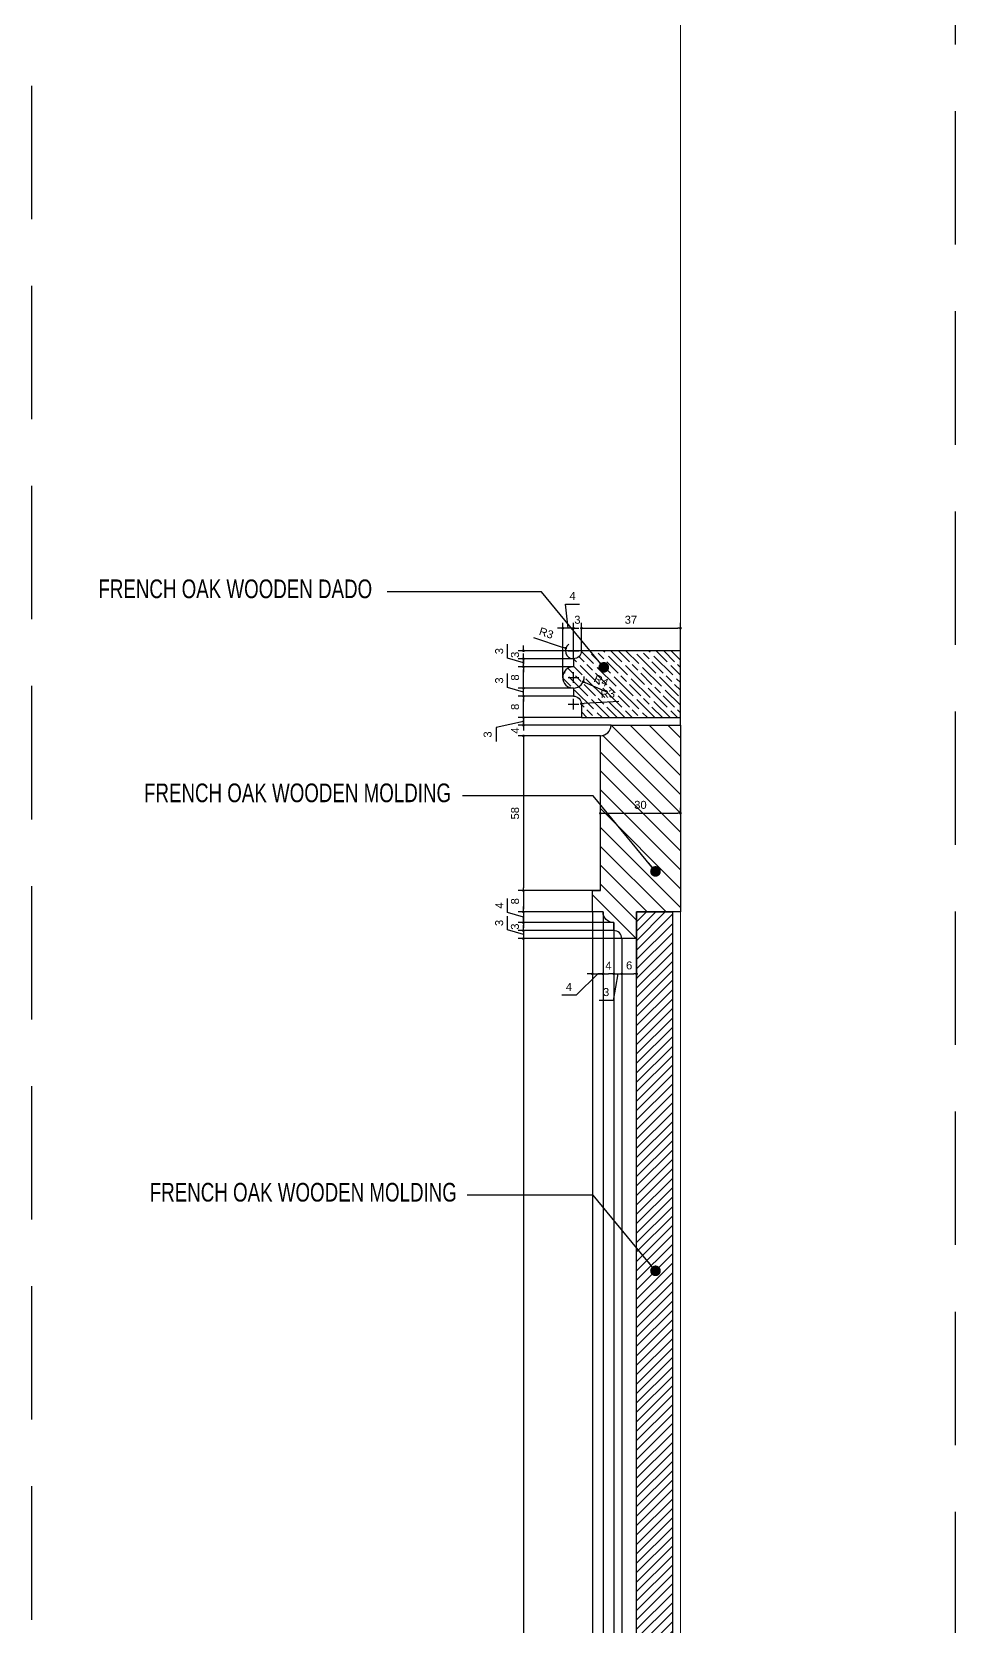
# Model space of a CAD drawing. Header units: inches. Extents: x 274057 to 444617, y 490067 to 635630.
# Drawn here: x 375599 to 375944, y 492629 to 493227 of the extents above; entities that cross this region are included whole.
import ezdxf

# ---------------------------------------------------------------- set-up
doc = ezdxf.new("R2010")
doc.units = ezdxf.units.IN
doc.header["$MEASUREMENT"] = 0
doc.linetypes.add('HIDDEN', pattern=[0.375, 0.25, -0.125])
for name, color, linetype in [('CQ spot detail elevation', 1, 'Continuous'), ('CQ SPOT DETAILS', 40, 'Continuous'), ('CQ text label', 3, 'Continuous'), ('CQ Wood Section', 60, 'Continuous'), ('Layer7', 8, 'Continuous')]:
    doc.layers.add(name, color=color, linetype=linetype)
doc.layers.add('CQ wooh hatch', color=8, linetype='HIDDEN', lineweight=18)
doc.layers.add('Glass', color=4, linetype='Continuous', lineweight=0)
doc.styles.add('DIM 50', font='romans.shx', dxfattribs={"width": 0.75, "height": 100})
doc.styles.get("Standard").update_dxf_attribs({"font": 'arial.ttf'})
doc.dimstyles.new('CQ 2', dxfattribs={"dimscale": 0.02, "dimtxt": 150, "dimasz": 50, "dimexe": 100, "dimexo": 0, "dimgap": 80, "dimtad": 1, "dimdec": 0, "dimzin": 0, "dimdsep": 46, "dimtxsty": 'Standard', "dimblk": 'DOT', "dimcen": 100, "dimclrd": 1, "dimclre": 1, "dimclrt": 3, "dimadec": 0, "dimazin": 0, "dimtfac": 1, "dimtdec": 0, "dimtofl": 0, "dimtmove": 0, "dimatfit": 3, "dimfxl": 1, "dimtolj": 1, "dimtzin": 0, "dimlwd": -1, "dimarcsym": 0})
doc.dimstyles.get("Standard").update_dxf_attribs({"dimtxt": 0.18, "dimasz": 0.18, "dimexe": 0.18, "dimexo": 0.0625, "dimgap": 0.09, "dimtad": 0, "dimtih": 1, "dimtoh": 1, "dimdec": 4, "dimzin": 0, "dimdsep": 46, "dimtxsty": 'Standard', "dimcen": 0.09, "dimadec": 0, "dimazin": 0, "dimtfac": 1, "dimtdec": 4, "dimtofl": 0, "dimtmove": 0, "dimatfit": 3, "dimfxl": 1, "dimtolj": 1, "dimtzin": 0, "dimarcsym": 0})

# ---------------------------------------------------------------- blocks, each defined once
blk = doc.blocks.new('_Dot')
at = {"color": 0, "linetype": 'ByBlock', "lineweight": -2}
blk.add_line((-0.5, 0), (-1, 0), dxfattribs=at)
at = {"color": 0, "linetype": 'ByBlock', "const_width": 0.5}
blk.add_lwpolyline([(-0.25, 0, 1), (0.25, 0, 1)], format="xyb", close=True, dxfattribs=at)
blk = doc.blocks.new('*D1962')
at = {"layer": 'CQ SPOT DETAILS', "color": 1, "lineweight": -2, "transparency": 16777216}
for p, q in [((375801.42, 492977.62), (375780.68, 492977.62)), ((375804.42, 492969.62), (375780.68, 492969.62))]:
    blk.add_line(p, q, dxfattribs=at)
at = {"layer": 'CQ SPOT DETAILS', "color": 1, "transparency": 16777216}
blk.add_line((375782.68, 492970.62), (375782.68, 492976.62), dxfattribs=at)
at = {"layer": 'Defpoints', "color": 0, "transparency": 16777216}
for p in [(375782.68, 492977.62), (375801.42, 492977.62, -0.15), (375804.42, 492969.62, -0.15)]:
    blk.add_point(p, dxfattribs=at)
at = {"layer": 'CQ SPOT DETAILS', "color": 1, "transparency": 16777216}
for p, rotation in [((375782.68, 492977.62), 90), ((375782.68, 492969.62), 270)]:
    blk.add_blockref('_Dot', p, dxfattribs=dict(at, rotation=rotation))
at = {"layer": 'CQ SPOT DETAILS', "color": 3, "transparency": 16777216, "insert": (375779.55, 492973.62), "char_height": 3, "attachment_point": 5, "rotation": 90}
blk.add_mtext('\\A1;8', dxfattribs=at)
blk = doc.blocks.new('*D1963')
at = {"layer": 'CQ SPOT DETAILS', "color": 1, "transparency": 16777216}
for p, q in [((375776.74, 492980.9), (375776.74, 492986.07)), ((375782.68, 492981.62), (375782.68, 492982.62)), ((375782.68, 492979.12), (375776.74, 492980.9)), ((375782.68, 492977.62), (375782.68, 492980.62)), ((375782.68, 492976.62), (375782.68, 492975.62))]:
    blk.add_line(p, q, dxfattribs=at)
at = {"layer": 'CQ SPOT DETAILS', "color": 1, "lineweight": -2, "transparency": 16777216}
for p, q in [((375801.42, 492980.62), (375780.68, 492980.62)), ((375801.42, 492977.62), (375780.68, 492977.62))]:
    blk.add_line(p, q, dxfattribs=at)
at = {"layer": 'Defpoints', "color": 0, "transparency": 16777216}
for p in [(375782.68, 492980.62), (375801.42, 492980.62, -0.15), (375801.42, 492977.62, -0.15)]:
    blk.add_point(p, dxfattribs=at)
at = {"layer": 'CQ SPOT DETAILS', "color": 1, "transparency": 16777216}
for p, rotation in [((375782.68, 492980.62), 270), ((375782.68, 492977.62), 90)]:
    blk.add_blockref('_Dot', p, dxfattribs=dict(at, rotation=rotation))
at = {"layer": 'CQ SPOT DETAILS', "color": 3, "transparency": 16777216, "insert": (375773.61, 492983.49), "char_height": 3, "attachment_point": 5, "rotation": 90}
blk.add_mtext('\\A1;3', dxfattribs=at)
blk = doc.blocks.new('*D1964')
at = {"layer": 'CQ SPOT DETAILS', "color": 1, "lineweight": -2, "transparency": 16777216}
for p, q in [((375801.42, 492988.62), (375780.68, 492988.62)), ((375801.42, 492980.62), (375780.68, 492980.62))]:
    blk.add_line(p, q, dxfattribs=at)
at = {"layer": 'CQ SPOT DETAILS', "color": 1, "transparency": 16777216}
blk.add_line((375782.68, 492981.62), (375782.68, 492987.62), dxfattribs=at)
at = {"layer": 'Defpoints', "color": 0, "transparency": 16777216}
for p in [(375782.68, 492988.62), (375801.42, 492988.62, -0.15), (375801.42, 492980.62, -0.15)]:
    blk.add_point(p, dxfattribs=at)
at = {"layer": 'CQ SPOT DETAILS', "color": 1, "transparency": 16777216}
for p, rotation in [((375782.68, 492988.62), 90), ((375782.68, 492980.62), 270)]:
    blk.add_blockref('_Dot', p, dxfattribs=dict(at, rotation=rotation))
at = {"layer": 'CQ SPOT DETAILS', "color": 3, "transparency": 16777216, "insert": (375779.55, 492984.62), "char_height": 3, "attachment_point": 5, "rotation": 90}
blk.add_mtext('\\A1;8', dxfattribs=at)
blk = doc.blocks.new('*D1965')
at = {"layer": 'CQ SPOT DETAILS', "color": 1, "transparency": 16777216}
for p, q in [((375776.74, 492991.9), (375776.74, 492997.07)), ((375782.68, 492992.62), (375782.68, 492993.62)), ((375782.68, 492990.12), (375776.74, 492991.9)), ((375782.68, 492988.62), (375782.68, 492991.62)), ((375782.68, 492987.62), (375782.68, 492986.62))]:
    blk.add_line(p, q, dxfattribs=at)
at = {"layer": 'CQ SPOT DETAILS', "color": 1, "lineweight": -2, "transparency": 16777216}
for p, q in [((375801.42, 492991.62), (375780.68, 492991.62)), ((375801.42, 492988.62), (375780.68, 492988.62))]:
    blk.add_line(p, q, dxfattribs=at)
at = {"layer": 'Defpoints', "color": 0, "transparency": 16777216}
for p in [(375782.68, 492991.62), (375801.42, 492991.62, -0.15), (375801.42, 492988.62, -0.15)]:
    blk.add_point(p, dxfattribs=at)
at = {"layer": 'CQ SPOT DETAILS', "color": 1, "transparency": 16777216}
for p, rotation in [((375782.68, 492991.62), 270), ((375782.68, 492988.62), 90)]:
    blk.add_blockref('_Dot', p, dxfattribs=dict(at, rotation=rotation))
at = {"layer": 'CQ SPOT DETAILS', "color": 3, "transparency": 16777216, "insert": (375773.61, 492994.49), "char_height": 3, "attachment_point": 5, "rotation": 90}
blk.add_mtext('\\A1;3', dxfattribs=at)
blk = doc.blocks.new('*D1966')
at = {"layer": 'CQ SPOT DETAILS', "color": 1, "lineweight": -2, "transparency": 16777216}
for p, q in [((375804.42, 492994.62), (375780.68, 492994.62)), ((375801.42, 492991.62), (375780.68, 492991.62))]:
    blk.add_line(p, q, dxfattribs=at)
at = {"layer": 'CQ SPOT DETAILS', "color": 1, "transparency": 16777216}
for p, q in [((375782.68, 492995.62), (375782.68, 492996.62)), ((375782.68, 492990.62), (375782.68, 492989.62))]:
    blk.add_line(p, q, dxfattribs=at)
at = {"layer": 'Defpoints', "color": 0, "transparency": 16777216}
for p in [(375782.68, 492994.62), (375804.42, 492994.62), (375801.42, 492991.62, -0.15)]:
    blk.add_point(p, dxfattribs=at)
at = {"layer": 'CQ SPOT DETAILS', "color": 1, "transparency": 16777216}
for p, rotation in [((375782.68, 492994.62), 270), ((375782.68, 492991.62), 90)]:
    blk.add_blockref('_Dot', p, dxfattribs=dict(at, rotation=rotation))
at = {"layer": 'CQ SPOT DETAILS', "color": 3, "transparency": 16777216, "insert": (375779.54, 492993.12), "char_height": 3, "attachment_point": 5, "rotation": 90}
blk.add_mtext('\\A1;3', dxfattribs=at)
blk = doc.blocks.new('*D1967')
at = {"layer": 'CQ SPOT DETAILS', "color": 1, "lineweight": -2, "transparency": 16777216}
for p, q in [((375801.42, 492991.62), (375801.42, 493005.11)), ((375804.42, 492994.62), (375804.42, 493005.11))]:
    blk.add_line(p, q, dxfattribs=at)
at = {"layer": 'CQ SPOT DETAILS', "color": 1, "transparency": 16777216}
for p, q in [((375800.42, 493003.11), (375799.42, 493003.11)), ((375805.42, 493003.11), (375806.42, 493003.11))]:
    blk.add_line(p, q, dxfattribs=at)
at = {"layer": 'Defpoints', "color": 0, "transparency": 16777216}
for p in [(375801.42, 493003.11), (375804.42, 492994.62), (375801.42, 492991.62)]:
    blk.add_point(p, dxfattribs=at)
at = {"layer": 'CQ SPOT DETAILS', "color": 1, "transparency": 16777216}
blk.add_blockref('_Dot', (375801.42, 493003.11), dxfattribs=at)
at = {"layer": 'CQ SPOT DETAILS', "color": 1, "transparency": 16777216, "rotation": 180}
blk.add_blockref('_Dot', (375804.42, 493003.11), dxfattribs=at)
at = {"layer": 'CQ SPOT DETAILS', "color": 3, "transparency": 16777216, "insert": (375802.92, 493006.24), "char_height": 3, "attachment_point": 5}
blk.add_mtext('\\A1;3', dxfattribs=at)
blk = doc.blocks.new('*D1968')
at = {"layer": 'CQ SPOT DETAILS', "color": 1, "transparency": 16777216}
for p, q in [((375799.42, 493003.11), (375798.47, 493012.11)), ((375798.47, 493012.11), (375803.75, 493012.11)), ((375796.42, 493003.11), (375795.42, 493003.11)), ((375801.42, 493003.11), (375797.42, 493003.11)), ((375802.42, 493003.11), (375803.42, 493003.11))]:
    blk.add_line(p, q, dxfattribs=at)
at = {"layer": 'CQ SPOT DETAILS', "color": 1, "lineweight": -2, "transparency": 16777216}
for p, q in [((375797.42, 492984.52), (375797.42, 493005.11)), ((375801.42, 492991.62), (375801.42, 493005.11))]:
    blk.add_line(p, q, dxfattribs=at)
at = {"layer": 'Defpoints', "color": 0, "transparency": 16777216}
for p in [(375797.42, 493003.11), (375801.42, 492991.62), (375797.42, 492984.52)]:
    blk.add_point(p, dxfattribs=at)
at = {"layer": 'CQ SPOT DETAILS', "color": 1, "transparency": 16777216}
blk.add_blockref('_Dot', (375797.42, 493003.11), dxfattribs=at)
at = {"layer": 'CQ SPOT DETAILS', "color": 1, "transparency": 16777216, "rotation": 180}
blk.add_blockref('_Dot', (375801.42, 493003.11), dxfattribs=at)
at = {"layer": 'CQ SPOT DETAILS', "color": 3, "transparency": 16777216, "insert": (375801.11, 493015.21), "char_height": 3, "attachment_point": 5}
blk.add_mtext('\\A1;4', dxfattribs=at)
blk = doc.blocks.new('*D1959')
at = {"layer": 'CQ SPOT DETAILS', "color": 1, "lineweight": -2, "transparency": 16777216}
for p, q in [((375799.42, 492984.62), (375803.42, 492984.62)), ((375801.42, 492982.62), (375801.42, 492986.62))]:
    blk.add_line(p, q, dxfattribs=at)
at = {"layer": 'CQ SPOT DETAILS', "color": 1, "transparency": 16777216}
blk.add_line((375814.28, 492979.02), (375806, 492982.63), dxfattribs=at)
at = {"layer": 'CQ SPOT DETAILS', "color": 1, "lineweight": -2, "transparency": 16777216}
blk.add_arc((375801.42, 492984.62), 4, 270, 5.11909, dxfattribs=at)
at = {"layer": 'Defpoints', "color": 0, "transparency": 16777216}
for p in [(375801.42, 492984.62, -0.15), (375805.09, 492983.03, -0.15)]:
    blk.add_point(p, dxfattribs=at)
at = {"layer": 'CQ SPOT DETAILS', "color": 1, "transparency": 16777216, "rotation": 156.4712021108883}
blk.add_blockref('_Dot', (375805.09, 492983.03), dxfattribs=at)
at = {"layer": 'CQ SPOT DETAILS', "color": 3, "transparency": 16777216, "insert": (375811.84, 492983.47), "char_height": 3, "attachment_point": 5, "rotation": 336.4712}
blk.add_mtext('\\A1;R4', dxfattribs=at)
blk = doc.blocks.new('*D1960')
at = {"layer": 'CQ SPOT DETAILS', "color": 1, "lineweight": -2, "transparency": 16777216}
for p, q in [((375801.42, 492972.62), (375801.42, 492976.62)), ((375799.42, 492974.62), (375803.42, 492974.62))]:
    blk.add_line(p, q, dxfattribs=at)
at = {"layer": 'CQ SPOT DETAILS', "color": 1, "transparency": 16777216}
blk.add_line((375818.47, 492975.58), (375805.41, 492974.85), dxfattribs=at)
at = {"layer": 'Defpoints', "color": 0, "transparency": 16777216}
for p in [(375801.42, 492974.62, -0.15), (375804.41, 492974.79, -0.15)]:
    blk.add_point(p, dxfattribs=at)
at = {"layer": 'CQ SPOT DETAILS', "color": 1, "transparency": 16777216, "rotation": 183.2276837031844}
blk.add_blockref('_Dot', (375804.41, 492974.79), dxfattribs=at)
at = {"layer": 'CQ SPOT DETAILS', "color": 3, "transparency": 16777216, "insert": (375814.28, 492978.49), "char_height": 3, "attachment_point": 5, "rotation": 3.22768}
blk.add_mtext('\\A1;R3', dxfattribs=at)
blk = doc.blocks.new('*D1961')
at = {"layer": 'CQ SPOT DETAILS', "color": 1, "transparency": 16777216}
blk.add_line((375786.47, 492999.55), (375797.62, 492995.88), dxfattribs=at)
at = {"layer": 'CQ SPOT DETAILS', "color": 1, "lineweight": -2, "transparency": 16777216}
for p, q in [((375799.42, 492994.62), (375803.42, 492994.62)), ((375801.42, 492992.62), (375801.42, 492996.62))]:
    blk.add_line(p, q, dxfattribs=at)
blk.add_arc((375801.42, 492994.62), 3, 123.55679, 270, dxfattribs=at)
at = {"layer": 'Defpoints', "color": 0, "transparency": 16777216}
for p in [(375798.57, 492995.56, -0.15), (375801.42, 492994.62, -0.15)]:
    blk.add_point(p, dxfattribs=at)
at = {"layer": 'CQ SPOT DETAILS', "color": 1, "transparency": 16777216, "rotation": 341.753976142272}
blk.add_blockref('_Dot', (375798.57, 492995.56), dxfattribs=at)
at = {"layer": 'CQ SPOT DETAILS', "color": 3, "transparency": 16777216, "insert": (375791.27, 493001.27), "char_height": 3, "attachment_point": 5, "rotation": 341.75398}
blk.add_mtext('\\A1;R3', dxfattribs=at)
blk = doc.blocks.new('*D1969')
at = {"layer": 'CQ SPOT DETAILS', "color": 1, "lineweight": -2, "transparency": 16777216}
for p, q in [((375804.42, 492994.62), (375804.42, 493005.11)), ((375841.53, 492994.62), (375841.53, 493005.11))]:
    blk.add_line(p, q, dxfattribs=at)
at = {"layer": 'CQ SPOT DETAILS', "color": 1, "transparency": 16777216}
blk.add_line((375805.42, 493003.11), (375840.53, 493003.11), dxfattribs=at)
at = {"layer": 'Defpoints', "color": 0, "transparency": 16777216}
for p in [(375841.53, 493003.11), (375804.42, 492994.62, 0.09), (375841.53, 492994.62, -0.15)]:
    blk.add_point(p, dxfattribs=at)
at = {"layer": 'CQ SPOT DETAILS', "color": 1, "transparency": 16777216, "rotation": 180}
blk.add_blockref('_Dot', (375804.42, 493003.11), dxfattribs=at)
at = {"layer": 'CQ SPOT DETAILS', "color": 1, "transparency": 16777216}
blk.add_blockref('_Dot', (375841.53, 493003.11), dxfattribs=at)
at = {"layer": 'CQ SPOT DETAILS', "color": 3, "transparency": 16777216, "insert": (375822.97, 493006.24), "char_height": 3, "attachment_point": 5}
blk.add_mtext('\\A1;37', dxfattribs=at)
blk = doc.blocks.new('*D1970')
at = {"layer": 'CQ SPOT DETAILS', "color": 1, "lineweight": -2, "transparency": 16777216}
for p, q in [((375804.42, 492969.62), (375780.68, 492969.62)), ((375815.53, 492966.73), (375780.68, 492966.73))]:
    blk.add_line(p, q, dxfattribs=at)
at = {"layer": 'CQ SPOT DETAILS', "color": 1, "transparency": 16777216}
for p, q in [((375782.68, 492970.62), (375782.68, 492971.62)), ((375782.68, 492969.62), (375782.68, 492966.73)), ((375782.68, 492968.17), (375772.42, 492965.83)), ((375772.42, 492965.83), (375772.42, 492960.67)), ((375782.68, 492965.73), (375782.68, 492964.73))]:
    blk.add_line(p, q, dxfattribs=at)
at = {"layer": 'Defpoints', "color": 0, "transparency": 16777216}
for p in [(375804.42, 492969.62, -0.15), (375782.68, 492966.73), (375815.53, 492966.73, 0)]:
    blk.add_point(p, dxfattribs=at)
at = {"layer": 'CQ SPOT DETAILS', "color": 1, "transparency": 16777216}
for p, rotation in [((375782.68, 492969.62), 270), ((375782.68, 492966.73), 90)]:
    blk.add_blockref('_Dot', p, dxfattribs=dict(at, rotation=rotation))
at = {"layer": 'CQ SPOT DETAILS', "color": 3, "transparency": 16777216, "insert": (375769.29, 492963.25), "char_height": 3, "attachment_point": 5, "rotation": 90}
blk.add_mtext('\\A1;3', dxfattribs=at)
blk = doc.blocks.new('*D1971')
at = {"layer": 'CQ SPOT DETAILS', "color": 1, "lineweight": -2, "transparency": 16777216}
for p, q in [((375815.53, 492966.73), (375780.68, 492966.73)), ((375811.53, 492962.73), (375780.68, 492962.73))]:
    blk.add_line(p, q, dxfattribs=at)
at = {"layer": 'CQ SPOT DETAILS', "color": 1, "transparency": 16777216}
for p, q in [((375782.68, 492967.73), (375782.68, 492968.73)), ((375782.68, 492961.73), (375782.68, 492960.73))]:
    blk.add_line(p, q, dxfattribs=at)
at = {"layer": 'Defpoints', "color": 0, "transparency": 16777216}
for p in [(375815.53, 492966.73, 0), (375782.68, 492962.73), (375811.53, 492962.73, 0)]:
    blk.add_point(p, dxfattribs=at)
at = {"layer": 'CQ SPOT DETAILS', "color": 1, "transparency": 16777216}
for p, rotation in [((375782.68, 492966.73), 270), ((375782.68, 492962.73), 90)]:
    blk.add_blockref('_Dot', p, dxfattribs=dict(at, rotation=rotation))
at = {"layer": 'CQ SPOT DETAILS', "color": 3, "transparency": 16777216, "insert": (375779.58, 492964.73), "char_height": 3, "attachment_point": 5, "rotation": 90}
blk.add_mtext('\\A1;4', dxfattribs=at)
blk = doc.blocks.new('*D1972')
at = {"layer": 'CQ SPOT DETAILS', "color": 1, "lineweight": -2, "transparency": 16777216}
for p, q in [((375811.53, 492962.73), (375780.68, 492962.73)), ((375811.53, 492904.73), (375780.68, 492904.73))]:
    blk.add_line(p, q, dxfattribs=at)
at = {"layer": 'CQ SPOT DETAILS', "color": 1, "transparency": 16777216}
blk.add_line((375782.68, 492961.73), (375782.68, 492905.73), dxfattribs=at)
at = {"layer": 'Defpoints', "color": 0, "transparency": 16777216}
for p in [(375811.53, 492962.73, 0), (375782.68, 492904.73), (375811.53, 492904.73)]:
    blk.add_point(p, dxfattribs=at)
at = {"layer": 'CQ SPOT DETAILS', "color": 1, "transparency": 16777216}
for p, rotation in [((375782.68, 492962.73), 90), ((375782.68, 492904.73), 270)]:
    blk.add_blockref('_Dot', p, dxfattribs=dict(at, rotation=rotation))
at = {"layer": 'CQ SPOT DETAILS', "color": 3, "transparency": 16777216, "insert": (375779.55, 492933.73), "char_height": 3, "attachment_point": 5, "rotation": 90}
blk.add_mtext('\\A1;58', dxfattribs=at)
blk = doc.blocks.new('*D1973')
at = {"layer": 'CQ SPOT DETAILS', "color": 1, "lineweight": -2, "transparency": 16777216}
for p, q in [((375811.53, 492904.73), (375780.68, 492904.73)), ((375808.53, 492896.73), (375780.68, 492896.73))]:
    blk.add_line(p, q, dxfattribs=at)
at = {"layer": 'CQ SPOT DETAILS', "color": 1, "transparency": 16777216}
blk.add_line((375782.68, 492903.73), (375782.68, 492897.73), dxfattribs=at)
at = {"layer": 'Defpoints', "color": 0, "transparency": 16777216}
for p in [(375811.53, 492904.73), (375782.68, 492896.73), (375808.53, 492896.73)]:
    blk.add_point(p, dxfattribs=at)
at = {"layer": 'CQ SPOT DETAILS', "color": 1, "transparency": 16777216}
for p, rotation in [((375782.68, 492904.73), 90), ((375782.68, 492896.73), 270)]:
    blk.add_blockref('_Dot', p, dxfattribs=dict(at, rotation=rotation))
at = {"layer": 'CQ SPOT DETAILS', "color": 3, "transparency": 16777216, "insert": (375779.55, 492900.73), "char_height": 3, "attachment_point": 5, "rotation": 90}
blk.add_mtext('\\A1;8', dxfattribs=at)
blk = doc.blocks.new('*D1974')
at = {"layer": 'CQ SPOT DETAILS', "color": 1, "transparency": 16777216}
for p, q in [((375776.78, 492896.5), (375776.78, 492901.77)), ((375782.68, 492897.73), (375782.68, 492898.73)), ((375782.68, 492894.73), (375776.78, 492896.5)), ((375782.68, 492896.73), (375782.68, 492892.73)), ((375782.68, 492891.73), (375782.68, 492890.73))]:
    blk.add_line(p, q, dxfattribs=at)
at = {"layer": 'CQ SPOT DETAILS', "color": 1, "lineweight": -2, "transparency": 16777216}
for p, q in [((375808.53, 492896.73), (375780.68, 492896.73)), ((375816.53, 492892.73), (375780.68, 492892.73))]:
    blk.add_line(p, q, dxfattribs=at)
at = {"layer": 'Defpoints', "color": 0, "transparency": 16777216}
for p in [(375782.68, 492892.73), (375808.53, 492896.73), (375816.53, 492892.73)]:
    blk.add_point(p, dxfattribs=at)
at = {"layer": 'CQ SPOT DETAILS', "color": 1, "transparency": 16777216}
for p, rotation in [((375782.68, 492896.73), 270), ((375782.68, 492892.73), 90)]:
    blk.add_blockref('_Dot', p, dxfattribs=dict(at, rotation=rotation))
at = {"layer": 'CQ SPOT DETAILS', "color": 3, "transparency": 16777216, "insert": (375773.68, 492899.13), "char_height": 3, "attachment_point": 5, "rotation": 90}
blk.add_mtext('\\A1;4', dxfattribs=at)
blk = doc.blocks.new('*D1975')
at = {"layer": 'CQ SPOT DETAILS', "color": 1, "lineweight": -2, "transparency": 16777216}
for p, q in [((375816.53, 492892.73), (375780.68, 492892.73)), ((375816.53, 492889.73), (375780.68, 492889.73))]:
    blk.add_line(p, q, dxfattribs=at)
at = {"layer": 'CQ SPOT DETAILS', "color": 1, "transparency": 16777216}
for p, q in [((375782.68, 492893.73), (375782.68, 492894.73)), ((375782.68, 492888.73), (375782.68, 492887.73))]:
    blk.add_line(p, q, dxfattribs=at)
at = {"layer": 'Defpoints', "color": 0, "transparency": 16777216}
for p in [(375816.53, 492892.73), (375782.68, 492889.73), (375816.53, 492889.73)]:
    blk.add_point(p, dxfattribs=at)
at = {"layer": 'CQ SPOT DETAILS', "color": 1, "transparency": 16777216}
for p, rotation in [((375782.68, 492892.73), 270), ((375782.68, 492889.73), 90)]:
    blk.add_blockref('_Dot', p, dxfattribs=dict(at, rotation=rotation))
at = {"layer": 'CQ SPOT DETAILS', "color": 3, "transparency": 16777216, "insert": (375779.52, 492891.23), "char_height": 3, "attachment_point": 5, "rotation": 90}
blk.add_mtext('\\A1;3', dxfattribs=at)
blk = doc.blocks.new('*D1976')
at = {"layer": 'CQ SPOT DETAILS', "color": 1, "transparency": 16777216}
for p, q in [((375776.74, 492890.01), (375776.74, 492895.17)), ((375782.68, 492890.73), (375782.68, 492891.73)), ((375782.68, 492888.23), (375776.74, 492890.01)), ((375782.68, 492889.73), (375782.68, 492886.73)), ((375782.68, 492885.73), (375782.68, 492884.73))]:
    blk.add_line(p, q, dxfattribs=at)
at = {"layer": 'CQ SPOT DETAILS', "color": 1, "lineweight": -2, "transparency": 16777216}
for p, q in [((375816.53, 492889.73), (375780.68, 492889.73)), ((375819.53, 492886.73), (375780.68, 492886.73))]:
    blk.add_line(p, q, dxfattribs=at)
at = {"layer": 'Defpoints', "color": 0, "transparency": 16777216}
for p in [(375782.68, 492886.73), (375816.53, 492889.73), (375819.53, 492886.73, 0)]:
    blk.add_point(p, dxfattribs=at)
at = {"layer": 'CQ SPOT DETAILS', "color": 1, "transparency": 16777216}
for p, rotation in [((375782.68, 492889.73), 270), ((375782.68, 492886.73), 90)]:
    blk.add_blockref('_Dot', p, dxfattribs=dict(at, rotation=rotation))
at = {"layer": 'CQ SPOT DETAILS', "color": 3, "transparency": 16777216, "insert": (375773.61, 492892.59), "char_height": 3, "attachment_point": 5, "rotation": 90}
blk.add_mtext('\\A1;3', dxfattribs=at)
blk = doc.blocks.new('*D1977')
at = {"layer": 'CQ SPOT DETAILS', "color": 1, "lineweight": -2, "transparency": 16777216}
for p, q in [((375819.53, 492886.73), (375780.68, 492886.73)), ((375825.09, 492341.25), (375780.68, 492341.25))]:
    blk.add_line(p, q, dxfattribs=at)
at = {"layer": 'CQ SPOT DETAILS', "color": 1, "transparency": 16777216}
blk.add_line((375782.68, 492885.73), (375782.68, 492342.25), dxfattribs=at)
at = {"layer": 'Defpoints', "color": 0, "transparency": 16777216}
for p in [(375819.53, 492886.73, 0), (375782.68, 492341.25), (375825.09, 492341.25)]:
    blk.add_point(p, dxfattribs=at)
at = {"layer": 'CQ SPOT DETAILS', "color": 1, "transparency": 16777216}
for p, rotation in [((375782.68, 492886.73), 90), ((375782.68, 492341.25), 270)]:
    blk.add_blockref('_Dot', p, dxfattribs=dict(at, rotation=rotation))
at = {"layer": 'CQ SPOT DETAILS', "color": 3, "transparency": 16777216, "insert": (375779.55, 492613.99), "char_height": 3, "attachment_point": 5, "rotation": 90}
blk.add_mtext('\\A1;545', dxfattribs=at)
blk = doc.blocks.new('*D1996')
at = {"layer": 'CQ SPOT DETAILS', "color": 1, "lineweight": -2, "transparency": 16777216}
for p, q in [((375808.53, 492896.73), (375808.53, 492871.53)), ((375812.53, 492896.73), (375812.53, 492871.53))]:
    blk.add_line(p, q, dxfattribs=at)
at = {"layer": 'CQ SPOT DETAILS', "color": 1, "transparency": 16777216}
for p, q in [((375810.53, 492873.53), (375802.41, 492865.55)), ((375807.53, 492873.53), (375806.53, 492873.53)), ((375808.53, 492873.53), (375812.53, 492873.53)), ((375813.53, 492873.53), (375814.53, 492873.53)), ((375802.41, 492865.55), (375797.14, 492865.55))]:
    blk.add_line(p, q, dxfattribs=at)
at = {"layer": 'Defpoints', "color": 0, "transparency": 16777216}
for p in [(375808.53, 492896.73, 0), (375812.53, 492896.73, 0), (375812.53, 492873.53)]:
    blk.add_point(p, dxfattribs=at)
at = {"layer": 'CQ SPOT DETAILS', "color": 1, "transparency": 16777216}
blk.add_blockref('_Dot', (375808.53, 492873.53), dxfattribs=at)
at = {"layer": 'CQ SPOT DETAILS', "color": 1, "transparency": 16777216, "rotation": 180}
blk.add_blockref('_Dot', (375812.53, 492873.53), dxfattribs=at)
at = {"layer": 'CQ SPOT DETAILS', "color": 3, "transparency": 16777216, "insert": (375799.77, 492868.65), "char_height": 3, "attachment_point": 5}
blk.add_mtext('\\A1;4', dxfattribs=at)
blk = doc.blocks.new('*D1997')
at = {"layer": 'CQ SPOT DETAILS', "color": 1, "lineweight": -2, "transparency": 16777216}
for p, q in [((375812.53, 492896.73), (375812.53, 492871.53)), ((375816.53, 492892.73), (375816.53, 492871.53))]:
    blk.add_line(p, q, dxfattribs=at)
at = {"layer": 'CQ SPOT DETAILS', "color": 1, "transparency": 16777216}
for p, q in [((375811.53, 492873.53), (375810.53, 492873.53)), ((375817.53, 492873.53), (375818.53, 492873.53))]:
    blk.add_line(p, q, dxfattribs=at)
at = {"layer": 'Defpoints', "color": 0, "transparency": 16777216}
for p in [(375812.53, 492896.73, 0), (375816.53, 492892.73), (375816.53, 492873.53)]:
    blk.add_point(p, dxfattribs=at)
at = {"layer": 'CQ SPOT DETAILS', "color": 1, "transparency": 16777216}
blk.add_blockref('_Dot', (375812.53, 492873.53), dxfattribs=at)
at = {"layer": 'CQ SPOT DETAILS', "color": 1, "transparency": 16777216, "rotation": 180}
blk.add_blockref('_Dot', (375816.53, 492873.53), dxfattribs=at)
at = {"layer": 'CQ SPOT DETAILS', "color": 3, "transparency": 16777216, "insert": (375814.53, 492876.63), "char_height": 3, "attachment_point": 5}
blk.add_mtext('\\A1;4', dxfattribs=at)
blk = doc.blocks.new('*D1998')
at = {"layer": 'CQ SPOT DETAILS', "color": 1, "lineweight": -2, "transparency": 16777216}
for p, q in [((375816.53, 492892.73), (375816.53, 492871.53)), ((375819.53, 492886.73), (375819.53, 492871.53))]:
    blk.add_line(p, q, dxfattribs=at)
at = {"layer": 'CQ SPOT DETAILS', "color": 1, "transparency": 16777216}
for p, q in [((375815.53, 492873.53), (375814.53, 492873.53)), ((375818.03, 492873.53), (375816.27, 492863.54)), ((375816.53, 492873.53), (375819.53, 492873.53)), ((375820.53, 492873.53), (375821.53, 492873.53)), ((375816.27, 492863.54), (375811.1, 492863.54))]:
    blk.add_line(p, q, dxfattribs=at)
at = {"layer": 'Defpoints', "color": 0, "transparency": 16777216}
for p in [(375816.53, 492892.73), (375819.53, 492886.73), (375819.53, 492873.53)]:
    blk.add_point(p, dxfattribs=at)
at = {"layer": 'CQ SPOT DETAILS', "color": 1, "transparency": 16777216}
blk.add_blockref('_Dot', (375816.53, 492873.53), dxfattribs=at)
at = {"layer": 'CQ SPOT DETAILS', "color": 1, "transparency": 16777216, "rotation": 180}
blk.add_blockref('_Dot', (375819.53, 492873.53), dxfattribs=at)
at = {"layer": 'CQ SPOT DETAILS', "color": 3, "transparency": 16777216, "insert": (375813.69, 492866.67), "char_height": 3, "attachment_point": 5}
blk.add_mtext('\\A1;3', dxfattribs=at)
blk = doc.blocks.new('*D1999')
at = {"layer": 'CQ SPOT DETAILS', "color": 1, "lineweight": -2, "transparency": 16777216}
for p, q in [((375819.53, 492886.73), (375819.53, 492871.53)), ((375825.1, 492886.73), (375825.1, 492871.53))]:
    blk.add_line(p, q, dxfattribs=at)
at = {"layer": 'CQ SPOT DETAILS', "color": 1, "transparency": 16777216}
blk.add_line((375820.53, 492873.53), (375824.1, 492873.53), dxfattribs=at)
at = {"layer": 'Defpoints', "color": 0, "transparency": 16777216}
for p in [(375819.53, 492886.73), (375825.1, 492886.73, 0), (375825.1, 492873.53)]:
    blk.add_point(p, dxfattribs=at)
at = {"layer": 'CQ SPOT DETAILS', "color": 1, "transparency": 16777216, "rotation": 180}
blk.add_blockref('_Dot', (375819.53, 492873.53), dxfattribs=at)
at = {"layer": 'CQ SPOT DETAILS', "color": 1, "transparency": 16777216}
blk.add_blockref('_Dot', (375825.1, 492873.53), dxfattribs=at)
at = {"layer": 'CQ SPOT DETAILS', "color": 3, "transparency": 16777216, "insert": (375822.32, 492876.67), "char_height": 3, "attachment_point": 5}
blk.add_mtext('\\A1;6', dxfattribs=at)
blk = doc.blocks.new('*D2000')
at = {"layer": 'CQ SPOT DETAILS', "color": 1, "lineweight": -2, "transparency": 16777216}
for p, q in [((375811.53, 492933.73), (375811.53, 492935.73)), ((375841.53, 492933.73), (375841.53, 492935.73))]:
    blk.add_line(p, q, dxfattribs=at)
at = {"layer": 'CQ SPOT DETAILS', "color": 1, "transparency": 16777216}
blk.add_line((375812.53, 492933.73), (375840.53, 492933.73), dxfattribs=at)
at = {"layer": 'Defpoints', "color": 0, "transparency": 16777216}
for p in [(375811.53, 492933.73, 0), (375841.53, 492933.73, -0.15), (375841.53, 492933.73)]:
    blk.add_point(p, dxfattribs=at)
at = {"layer": 'CQ SPOT DETAILS', "color": 1, "transparency": 16777216, "rotation": 180}
blk.add_blockref('_Dot', (375811.53, 492933.73), dxfattribs=at)
at = {"layer": 'CQ SPOT DETAILS', "color": 1, "transparency": 16777216}
blk.add_blockref('_Dot', (375841.53, 492933.73), dxfattribs=at)
at = {"layer": 'CQ SPOT DETAILS', "color": 3, "transparency": 16777216, "insert": (375826.53, 492936.86), "char_height": 3, "attachment_point": 5}
blk.add_mtext('\\A1;30', dxfattribs=at)

msp = doc.modelspace()

# ---------------------------------------------------------------- hatches: boundary and pattern name
at = {"layer": 'CQ wooh hatch'}
h = msp.add_hatch(dxfattribs=at)
h.set_pattern_fill('GOST_WOOD', color=256, angle=45, style=0)
h.set_pattern_definition([(135, (39586.032, -0.0896), (4.24264069, 4.24264069), [10, -2]), (135, (39588.8603, -0.0896), (4.24264069, 4.24264069), [6, -1.5, 3, -1.5]), (135, (39592.396, -0.797), (4.24264069, 4.24264069), [10, -2])])
edge = h.paths.add_edge_path()
edge.add_line((375841.53, 492969.63), (375841.53, 492994.63))
edge.add_line((375841.53, 492994.63), (375804.42, 492994.62))
edge.add_arc((375801.42, 492994.62), 3, -90, 0, ccw=False)
edge.add_line((375801.42, 492991.62), (375801.42, 492988.62))
edge.add_arc((375801.42, 492984.62), 4, 90, 270)
edge.add_line((375801.42, 492980.62), (375801.42, 492977.62))
edge.add_arc((375801.42, 492974.62), 3, 0, 90, ccw=False)
edge.add_line((375804.42, 492974.62), (375804.42, 492969.62))
edge.add_line((375804.42, 492969.62), (375841.53, 492969.63))
at = {"layer": 'Layer7'}
h = msp.add_hatch(dxfattribs=at)
h.set_pattern_fill('ANSI31', color=256, scale=40, angle=-90)
h.set_pattern_definition([(315, (-219034.2465, 849429.67), (3.535533906, 3.535533906), [])])
h.paths.add_polyline_path([(375811.53, 492904.73), (375808.53, 492904.73), (375808.53, 492896.73), (375812.53, 492896.73, 0.414214), (375816.53, 492892.73), (375816.53, 492889.73, -0.414214), (375819.53, 492886.73), (375825.1, 492886.73), (375825.1, 492896.72), (375831.1, 492896.72), (375841.53, 492896.72), (375841.53, 492906.73), (375841.53, 492966.73), (375815.53, 492966.73, -0.397359), (375811.53, 492962.73)])
h = msp.add_hatch(dxfattribs=at)
h.set_pattern_fill('ANSI31', color=256, scale=20)
h.set_pattern_definition([(45, (-143603.0358, 869075.7357), (-1.767766953, 1.767766953), [])])
h.paths.add_polyline_path([(375838.53, 492896.72), (375825.1, 492896.72), (375825.09, 492331.25), (375838.52, 492331.25)])

# ---------------------------------------------------------------- linework, layer by layer
at = {"color": 8, "elevation": 0}
for points in [[(375808.53, 492896.73), (375808.52, 492371.41)], [(375812.53, 492896.73), (375812.52, 492371.41)], [(375816.53, 492889.73), (375816.52, 492371.41)], [(375819.53, 492886.73), (375819.52, 492341.25)]]:
    msp.add_lwpolyline(points, dxfattribs=at)
at = {"layer": 'CQ spot detail elevation', "color": 3, "linetype": 'HIDDEN', "ltscale": 200, "elevation": -0.13}
msp.add_lwpolyline([(375598.51, 493346.89), (375944.44, 493346.89), (375944.44, 492031.43), (375598.51, 492031.43)], close=True, dxfattribs=at)
at = {"layer": 'CQ Wood Section', "ltscale": 1000}
msp.add_line((375841.53, 492966.73, 0), (375841.53, 492994.63, -0.15), dxfattribs=at)
at = {"layer": 'CQ Wood Section', "ltscale": 1000, "elevation": -0.15}
msp.add_lwpolyline([(375841.53, 492994.63), (375804.42, 492994.62, -0.414214), (375801.42, 492991.62), (375801.42, 492988.62, 1), (375801.42, 492980.62), (375801.42, 492977.62, -0.414214), (375804.42, 492974.62), (375804.42, 492969.62), (375841.53, 492969.63)], format="xyb", dxfattribs=at)
at = {"layer": 'CQ Wood Section', "ltscale": 1000, "elevation": 0}
msp.add_lwpolyline([(375825.1, 492886.73), (375819.53, 492886.73, 0.414214), (375816.53, 492889.73), (375816.53, 492892.73, -0.414214), (375812.53, 492896.73), (375808.53, 492896.73), (375808.53, 492904.73), (375811.53, 492904.73), (375811.53, 492962.73, 0.397359), (375815.53, 492966.73), (375841.53, 492966.73), (375841.53, 492896.72), (375831.1, 492896.72), (375831.1, 492896.72), (375825.1, 492896.72)], format="xyb", close=True, dxfattribs=at)
msp.add_lwpolyline([(375825.09, 492371.41), (375825.1, 492896.72), (375838.53, 492896.72), (375838.52, 492371.41)], dxfattribs=at)
at = {"layer": 'Glass', "color": 4}
msp.add_line((375841.53, 492094.8, -0.15), (375841.53, 493280.63, -0.15), dxfattribs=at)

# ---------------------------------------------------------------- texts
at = {"layer": 'CQ text label', "ltscale": 500, "char_height": 7, "width": 1867.3923, "attachment_point": 3, "style": 'DIM 50'}
for s, insert in [('\\pxqr;{\\fCityBlueprint|b0|i0|c2|p2;FRENCH OAK WOODEN DADO}', (375726.01, 493021.36, 0)), ('\\pxqr;{\\fCityBlueprint|b0|i0|c2|p2;FRENCH OAK WOODEN MOLDING}', (375755.58, 492944.88, 0)), ('\\pxqr;{\\fCityBlueprint|b0|i0|c2|p2;FRENCH OAK WOODEN MOLDING}', (375757.74, 492795.17, 0))]:
    msp.add_mtext(s, dxfattribs=dict(at, insert=insert))

# ---------------------------------------------------------------- dimensions: what is measured, and where the dimension line sits
at = {"layer": 'CQ SPOT DETAILS'}
for base, p1, p2, picture, middle in [((375797.42, 493003.11, 0.09), (375801.42, 492991.62, 0.09), (375797.42, 492984.52, 0.09), '*D1968', (375800.07, 493012.11, 0.09)), ((375812.53, 492873.53), (375808.53, 492896.73, 0), (375812.53, 492896.73, 0), '*D1996', (375800.81, 492865.55)), ((375816.53, 492873.53), (375812.53, 492896.73, 0), (375816.53, 492892.73), '*D1997', (375814.53, 492873.53)), ((375819.53, 492873.53), (375816.53, 492892.73), (375819.53, 492886.73), '*D1998', (375814.67, 492863.54))]:
    dim = msp.add_linear_dim(base=base, p1=p1, p2=p2, dimstyle='CQ 2', override={"dimtmove": 1}, dxfattribs=at)
    dim.commit()
    dim.dimension.update_dxf_attribs({"geometry": picture, "text_midpoint": middle, "dimtype": 160})
dim = msp.add_linear_dim(base=(375801.42, 493003.11, 0.09), p1=(375804.42, 492994.62, 0.09), p2=(375801.42, 492991.62, 0.09), dimstyle='CQ 2', dxfattribs=at)
dim.commit()
dim.dimension.update_dxf_attribs({"geometry": '*D1967', "text_midpoint": (375802.92, 493003.11, 0.09), "dimtype": 160})
for base, p1, p2, picture, middle in [((375841.53, 493003.11), (375804.42, 492994.62, 0.09), (375841.53, 492994.62, -0.15), '*D1969', (375822.97, 493006.24)), ((375841.53, 492933.73), (375811.53, 492933.73, 0), (375841.53, 492933.73, -0.15), '*D2000', (375826.53, 492936.86))]:
    dim = msp.add_linear_dim(base=base, p1=p1, p2=p2, dimstyle='CQ 2', dxfattribs=at)
    dim.commit()
    dim.dimension.update_dxf_attribs({"geometry": picture, "text_midpoint": middle})
for center, mpoint, picture, middle in [((375801.42, 492994.62, -0.06), (375798.57, 492995.56, -0.06), '*D1961', (375790.29, 492998.29, 0.09)), ((375801.42, 492974.62, -0.06), (375804.41, 492974.79, -0.06), '*D1960', (375814.46, 492975.36, 0.09))]:
    dim = msp.add_radius_dim(center=center, mpoint=mpoint, dimstyle='CQ 2', dxfattribs=at)
    dim.commit()
    dim.dimension.update_dxf_attribs({"geometry": picture, "text_midpoint": middle, "dimtype": 164})
for base, p1, p2, picture, middle in [((375782.68, 492991.62, 0.09), (375801.42, 492988.62, -0.06), (375801.42, 492991.62, -0.06), '*D1965', (375773.61, 492993.5, 0.09)), ((375782.68, 492988.62, 0.09), (375801.42, 492980.62, -0.06), (375801.42, 492988.62, -0.06), '*D1964', (375779.55, 492984.62, 0.09)), ((375782.68, 492980.62, 0.09), (375801.42, 492977.62, -0.06), (375801.42, 492980.62, -0.06), '*D1963', (375773.61, 492982.5, 0.09)), ((375782.68, 492977.62, 0.09), (375804.42, 492969.62, -0.06), (375801.42, 492977.62, -0.06), '*D1962', (375779.55, 492973.62, 0.09)), ((375782.68, 492904.73), (375811.53, 492962.73, 0), (375811.53, 492904.73), '*D1972', (375779.55, 492933.73)), ((375782.68, 492896.73), (375811.53, 492904.73), (375808.53, 492896.73), '*D1973', (375779.55, 492900.73)), ((375782.68, 492892.73), (375808.53, 492896.73), (375816.53, 492892.73), '*D1974', (375773.68, 492898.1)), ((375782.68, 492886.73), (375816.53, 492889.73), (375819.53, 492886.73, 0), '*D1976', (375773.61, 492891.61)), ((375782.68, 492341.25), (375819.53, 492886.73, 0), (375825.09, 492341.25), '*D1977', (375779.55, 492613.99))]:
    dim = msp.add_linear_dim(base=base, p1=p1, p2=p2, angle=90, dimstyle='CQ 2', override={"dimtmove": 1}, dxfattribs=at)
    dim.commit()
    dim.dimension.update_dxf_attribs({"geometry": picture, "text_midpoint": middle})
for base, p1, p2, picture, middle in [((375782.68, 492994.62, 0.09), (375801.42, 492991.62, -0.06), (375804.42, 492994.62, 0.09), '*D1966', (375782.68, 492993.12, 0.09)), ((375782.68, 492966.73), (375804.42, 492969.62, -0.15), (375815.53, 492966.73, 0), '*D1970', (375772.42, 492964.23)), ((375782.68, 492889.73), (375816.53, 492892.73), (375816.53, 492889.73), '*D1975', (375782.66, 492891.23))]:
    dim = msp.add_linear_dim(base=base, p1=p1, p2=p2, angle=90, dimstyle='CQ 2', override={"dimtmove": 1}, dxfattribs=at)
    dim.commit()
    dim.dimension.update_dxf_attribs({"geometry": picture, "text_midpoint": middle, "dimtype": 160})
dim = msp.add_radius_dim(center=(375801.42, 492984.62, -0.06), mpoint=(375805.09, 492983.03, -0.06), dimstyle='CQ 2', dxfattribs=at)
dim.commit()
dim.dimension.update_dxf_attribs({"geometry": '*D1959', "text_midpoint": (375811.84, 492983.47, 0.09)})
dim = msp.add_linear_dim(base=(375782.68, 492962.73), p1=(375815.53, 492966.73, 0), p2=(375811.53, 492962.73, 0), angle=90, dimstyle='CQ 2', dxfattribs=at)
dim.commit()
dim.dimension.update_dxf_attribs({"geometry": '*D1971', "text_midpoint": (375782.68, 492964.73), "dimtype": 160})
dim = msp.add_linear_dim(base=(375825.1, 492873.53), p1=(375819.53, 492886.73), p2=(375825.1, 492886.73, 0), dimstyle='CQ 2', override={"dimtmove": 1}, dxfattribs=at)
dim.commit()
dim.dimension.update_dxf_attribs({"geometry": '*D1999', "text_midpoint": (375822.32, 492876.67)})

# ---------------------------------------------------------------- leaders
at = {"layer": 'CQ SPOT DETAILS', "color": 1}
for points in [[(375812.8, 492988.42, 0), (375789.44, 493016.73, 0), (375731.63, 493016.73, 0)], [(375832.18, 492911.93), (375808.82, 492940.24), (375759.83, 492940.24)], [(375832.18, 492762.22), (375808.82, 492790.53), (375761.59, 492790.53)]]:
    msp.add_leader(points, dimstyle='Standard', override={"dimasz": 4, "dimldrblk": 'Dot', "dimfxl": 0.1, "dimarcsym": 2}, dxfattribs=at)

doc.saveas('drawing.dxf')
